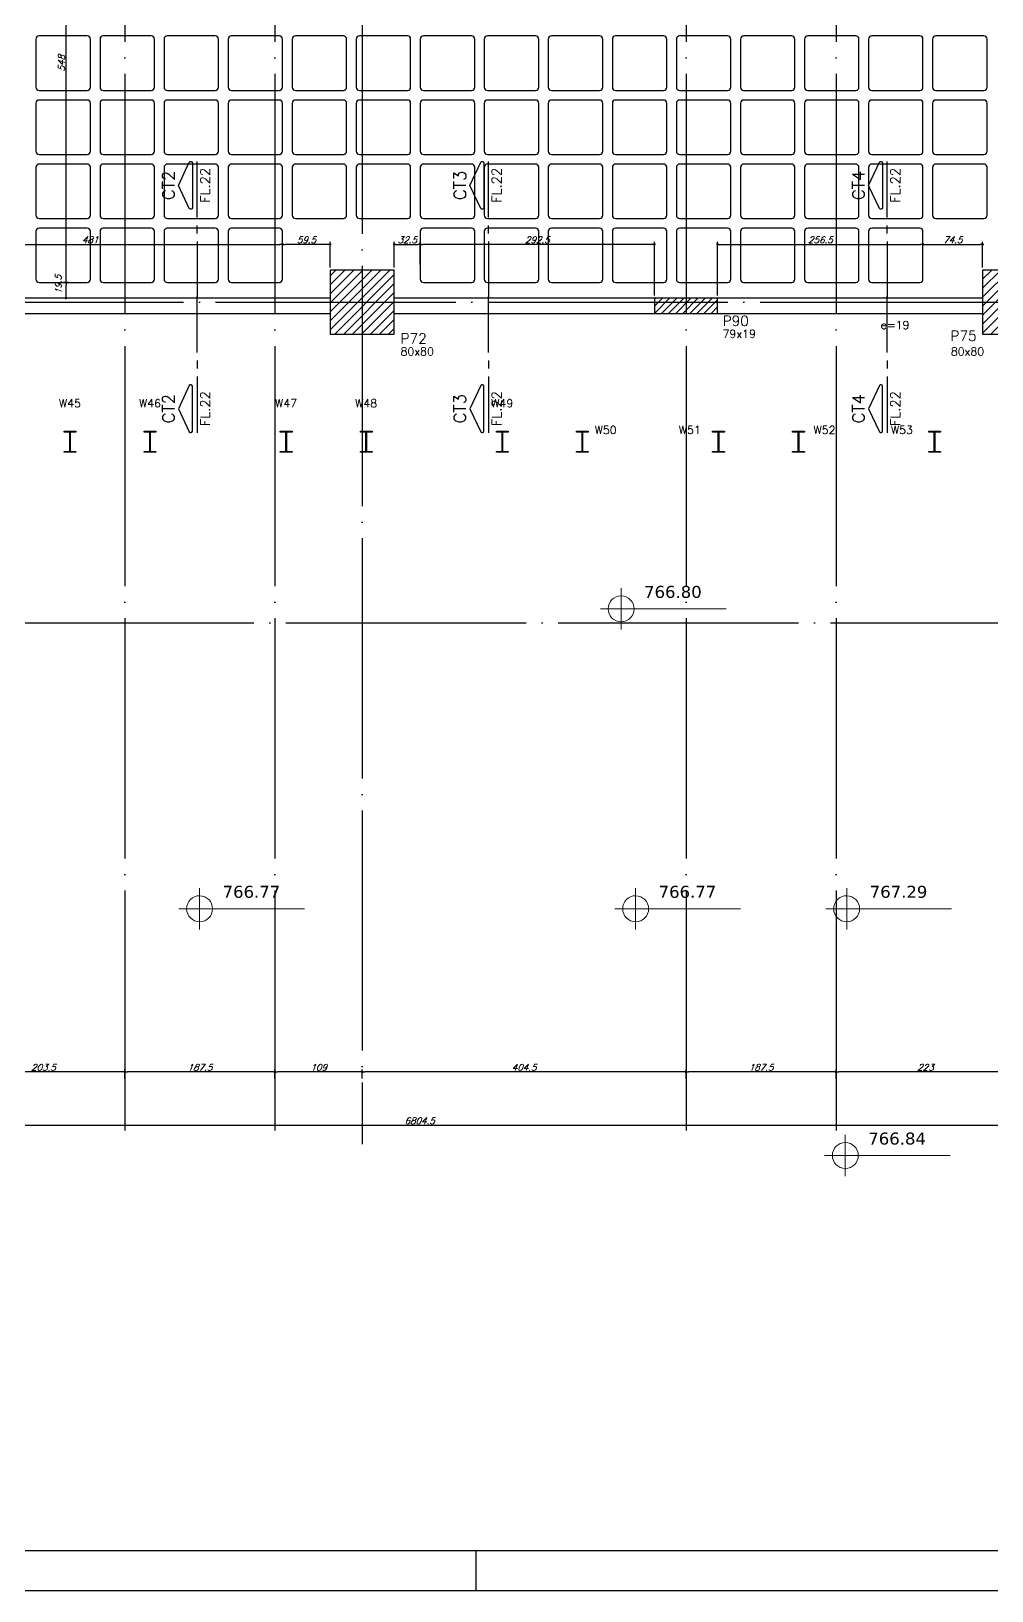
# Model space of a CAD drawing. Extents: x -4172 to 5483, y -2094 to 2406.
# Drawn here: x -623 to 577, y -2094 to -146 of the extents above; entities that cross this region are included whole.
import ezdxf
from ezdxf.enums import TextEntityAlignment as Align

# ---------------------------------------------------------------- set-up
doc = ezdxf.new("R2010")
doc.units = 0
doc.header["$LTSCALE"] = 50
doc.header["$MEASUREMENT"] = 0
doc.linetypes.add('EIXO', pattern=[6.8, 6, -0.4, 0, -0.4])
doc.layers.get('0').update_dxf_attribs({"linetype": 'CONTINUOUS'})
doc.layers.get('DEFPOINTS').update_dxf_attribs({"linetype": 'CONTINUOUS'})
for name, color, linetype in [('251', 5, 'CONTINUOUS'), ('F-CORTE-INDICAÇÃO', 4, 'CONTINUOUS'), ('F-COTAS', 106, 'CONTINUOUS'), ('F-CUBETA', 1, 'CONTINUOUS'), ('F-EIXO', 12, 'EIXO'), ('F-MARGEM', 1, 'CONTINUOUS'), ('F-PARC-DIM', 2, 'CONTINUOUS'), ('F-PERFIL - W310x52', 4, 'CONTINUOUS'), ('F-PERFIL- W250x38.5', 4, 'CONTINUOUS'), ('F-PILARES-DIM', 172, 'CONTINUOUS'), ('F-PILARES-HACH', 174, 'CONTINUOUS'), ('F-PILARES-NOME', 170, 'CONTINUOUS'), ('F-PILARES-S', 170, 'CONTINUOUS'), ('F-TEXTO', 6, 'CONTINUOUS'), ('F-VIGAS', 3, 'CONTINUOUS')]:
    doc.layers.add(name, color=color, linetype=linetype)
doc.layers.add('A-ANNO-NOTE', color=253, linetype='CONTINUOUS', lineweight=9)
doc.styles.add('CP-TEXT-INCL', font='romans.shx', dxfattribs={"oblique": 20})
doc.styles.add('MCP', font='romans.shx')
doc.styles.add('ROMANS', font='romans.shx')
doc.styles.get("Standard").update_dxf_attribs({"font": 'ROMANS.SHX'})
doc.styles.add('Verdana_3', font='verdana.ttf', dxfattribs={"height": 20})
doc.dimstyles.new('CP-COTAS-50', dxfattribs={"dimscale": 0.64, "dimtxt": 12.5, "dimasz": 5, "dimexe": 5, "dimexo": 5, "dimgap": 2.5, "dimtad": 1, "dimdec": 1, "dimdsep": 46, "dimtxsty": 'CP-TEXT-INCL', "dimblk1": 'DOT', "dimblk2": 'DOT', "dimsah": 1, "dimcen": 9, "dimclrd": 256, "dimclre": 256, "dimclrt": 256, "dimadec": 0, "dimazin": 0, "dimtfac": 1, "dimtdec": 1, "dimtmove": 2, "dimatfit": 3, "dimldrblk": 'DOT', "dimfxl": 0, "dimtolj": 1, "dimarcsym": 0})
pattern_1 = [(45, (0, 0), (-5.61266, 5.61266), [])]

# ---------------------------------------------------------------- blocks, each defined once
blk = doc.blocks.new('_VAONER063650636500869008690')
at = {"layer": '251', "color": 1}
for p, q in [((-34, 30), (-34, -30)), ((30, 34), (-30, 34)), ((34, -30), (34, 30)), ((-30, -34), (30, -34))]:
    blk.add_line(p, q, dxfattribs=at)
for centre, start, end in [((-30, 30), 90, 180), ((30, 30), 0, 90), ((-30, -30), 180, 270), ((30, -30), 270, 0)]:
    blk.add_arc(centre, 4, start, end, dxfattribs=at)
blk = doc.blocks.new('*U22')
at = {"layer": 'F-EIXO'}
blk.add_line((0, 0), (7397, 0), dxfattribs=at)
at = {"layer": 'F-TEXTO', "style": 'ROMANS'}
blk.add_attdef('EIXO', text='', height=17.5, dxfattribs=at).set_placement((-28.2072, 0), align=Align.MIDDLE_CENTER)
blk = doc.blocks.new('*U23')
at = {"layer": 'F-EIXO'}
blk.add_line((0, 0), (7484.954, 0), dxfattribs=at)
at = {"layer": 'F-TEXTO', "style": 'ROMANS'}
blk.add_attdef('EIXO', text='', height=17.5, dxfattribs=at).set_placement((-28.2072, 0), align=Align.MIDDLE_CENTER)
blk = doc.blocks.new('*U26')
at = {"layer": 'F-EIXO'}
blk.add_line((0, 0), (0, -3377.9), dxfattribs=at)
at = {"layer": 'F-TEXTO', "style": 'ROMANS'}
blk.add_attdef('EIXO', text='', height=17.5, rotation=360, dxfattribs=at).set_placement((0, 28.2), align=Align.MIDDLE_CENTER)
blk = doc.blocks.new('*U27')
at = {"layer": 'F-EIXO'}
blk.add_line((0, 0), (0, -3377.9), dxfattribs=at)
at = {"layer": 'F-TEXTO', "style": 'ROMANS'}
blk.add_attdef('EIXO', text='', height=17.5, rotation=360, dxfattribs=at).set_placement((0, 28.2), align=Align.MIDDLE_CENTER)
blk = doc.blocks.new('*U29')
at = {"layer": 'F-EIXO'}
blk.add_line((0, 0), (0, -3377.9), dxfattribs=at)
at = {"layer": 'F-TEXTO', "style": 'ROMANS'}
blk.add_attdef('EIXO', text='', height=17.5, rotation=360, dxfattribs=at).set_placement((0, 28.2), align=Align.MIDDLE_CENTER)
blk = doc.blocks.new('*U30')
at = {"layer": 'F-EIXO'}
blk.add_line((0, 0), (0, -3377.9), dxfattribs=at)
at = {"layer": 'F-TEXTO', "style": 'ROMANS'}
blk.add_attdef('EIXO', text='', height=17.5, rotation=360, dxfattribs=at).set_placement((0, 28.2), align=Align.MIDDLE_CENTER)
blk = doc.blocks.new('*U31')
at = {"layer": 'F-EIXO'}
blk.add_line((0, 0), (0, -3477.9), dxfattribs=at)
at = {"layer": 'F-TEXTO', "style": 'ROMANS'}
blk.add_attdef('EIXO', text='', height=17.5, rotation=360, dxfattribs=at).set_placement((0, 28.2), align=Align.MIDDLE_CENTER)
blk = doc.blocks.new('A0-4L_900')
at = {"layer": 'F-MARGEM', "color": 2}
blk.add_line((81.9, 1), (81.9, 0), dxfattribs=at)
blk.add_lwpolyline([(0, 0), (0, 90), (192.9, 90), (192.9, 0)], close=True, dxfattribs=at)
at = {"layer": 'F-MARGEM', "color": 7}
blk.add_lwpolyline([(2.5, 89), (191.9, 89), (191.9, 1), (2.5, 1)], close=True, dxfattribs=at)
blk = doc.blocks.new('_DOT')
at = {"color": 0, "linetype": 'ByBlock'}
blk.add_line((-0.5, 0), (-1, 0), dxfattribs=at)
at = {"color": 0, "linetype": 'ByBlock', "const_width": 0.5}
blk.add_lwpolyline([(-0.25, 0, 1), (0.25, 0, 1)], format="xyb", close=True, dxfattribs=at)
blk = doc.blocks.new('*D49')
at = {"layer": 'DEFPOINTS', "color": 0, "linetype": 'Continuous', "transparency": 16777216}
for p in [(-3540, -934.5), (3264.5, -934.5), (3264.5, -1512.9)]:
    blk.add_point(p, dxfattribs=at)
at = {"layer": 'F-COTAS', "linetype": 'Continuous', "lineweight": -2, "transparency": 16777216}
for p, q in [((-3540, -937.7), (-3540, -1516.1)), ((3264.5, -937.7), (3264.5, -1516.1)), ((-3536.8, -1512.9), (3261.3, -1512.9))]:
    blk.add_line(p, q, dxfattribs=at)
at = {"layer": 'F-COTAS', "linetype": 'Continuous', "lineweight": -2, "transparency": 16777216, "xscale": 3.2, "yscale": 3.2, "zscale": 3.2, "rotation": 180}
blk.add_blockref('_DOT', (-3540, -1512.9), dxfattribs=at)
at = {"layer": 'F-COTAS', "linetype": 'Continuous', "lineweight": -2, "transparency": 16777216, "xscale": 3.2, "yscale": 3.2, "zscale": 3.2}
blk.add_blockref('_DOT', (3264.5, -1512.9), dxfattribs=at)
at = {"layer": 'F-COTAS', "linetype": 'Continuous', "transparency": 16777216, "insert": (-137.8, -1507.3), "char_height": 8, "attachment_point": 5, "style": 'CP-TEXT-INCL'}
blk.add_mtext('\\A1;6804.5', dxfattribs=at)
blk = doc.blocks.new('*D60')
at = {"layer": 'DEFPOINTS', "color": 0, "linetype": 'Continuous', "transparency": 16777216}
for p in [(382.5, -1446.2), (382.5, -1457.8), (605.5, -1457.8)]:
    blk.add_point(p, dxfattribs=at)
at = {"layer": 'F-COTAS', "linetype": 'Continuous', "lineweight": -2, "transparency": 16777216}
for p, q in [((382.5, -1454.6), (382.5, -1443)), ((602.3, -1446.2), (385.7, -1446.2)), ((605.5, -1454.6), (605.5, -1443))]:
    blk.add_line(p, q, dxfattribs=at)
at = {"layer": 'F-COTAS', "linetype": 'Continuous', "lineweight": -2, "transparency": 16777216, "xscale": 3.2, "yscale": 3.2, "zscale": 3.2, "rotation": 180}
blk.add_blockref('_DOT', (382.5, -1446.2), dxfattribs=at)
at = {"layer": 'F-COTAS', "linetype": 'Continuous', "lineweight": -2, "transparency": 16777216, "xscale": 3.2, "yscale": 3.2, "zscale": 3.2}
blk.add_blockref('_DOT', (605.5, -1446.2), dxfattribs=at)
at = {"layer": 'F-COTAS', "linetype": 'Continuous', "transparency": 16777216, "insert": (494, -1440.6), "char_height": 8, "attachment_point": 5, "style": 'CP-TEXT-INCL'}
blk.add_mtext('\\A1;223', dxfattribs=at)
blk = doc.blocks.new('*D61')
at = {"layer": 'DEFPOINTS', "color": 0, "linetype": 'Continuous', "transparency": 16777216}
for p in [(195, -1446.2), (195, -1457.8), (382.5, -1457.8)]:
    blk.add_point(p, dxfattribs=at)
at = {"layer": 'F-COTAS', "linetype": 'Continuous', "lineweight": -2, "transparency": 16777216}
for p, q in [((195, -1454.6), (195, -1443)), ((379.3, -1446.2), (198.2, -1446.2)), ((382.5, -1454.6), (382.5, -1443))]:
    blk.add_line(p, q, dxfattribs=at)
at = {"layer": 'F-COTAS', "linetype": 'Continuous', "lineweight": -2, "transparency": 16777216, "xscale": 3.2, "yscale": 3.2, "zscale": 3.2, "rotation": 180}
blk.add_blockref('_DOT', (195, -1446.2), dxfattribs=at)
at = {"layer": 'F-COTAS', "linetype": 'Continuous', "lineweight": -2, "transparency": 16777216, "xscale": 3.2, "yscale": 3.2, "zscale": 3.2}
blk.add_blockref('_DOT', (382.5, -1446.2), dxfattribs=at)
at = {"layer": 'F-COTAS', "linetype": 'Continuous', "transparency": 16777216, "insert": (288.7, -1440.6), "char_height": 8, "attachment_point": 5, "style": 'CP-TEXT-INCL'}
blk.add_mtext('\\A1;187.5', dxfattribs=at)
blk = doc.blocks.new('*D62')
at = {"layer": 'DEFPOINTS', "color": 0, "linetype": 'Continuous', "transparency": 16777216}
for p in [(-209.5, -1446.2), (-209.5, -1457.8), (195, -1457.8)]:
    blk.add_point(p, dxfattribs=at)
at = {"layer": 'F-COTAS', "linetype": 'Continuous', "lineweight": -2, "transparency": 16777216}
for p, q in [((-209.5, -1454.6), (-209.5, -1443)), ((191.8, -1446.2), (-206.3, -1446.2)), ((195, -1454.6), (195, -1443))]:
    blk.add_line(p, q, dxfattribs=at)
at = {"layer": 'F-COTAS', "linetype": 'Continuous', "lineweight": -2, "transparency": 16777216, "xscale": 3.2, "yscale": 3.2, "zscale": 3.2, "rotation": 180}
blk.add_blockref('_DOT', (-209.5, -1446.2), dxfattribs=at)
at = {"layer": 'F-COTAS', "linetype": 'Continuous', "lineweight": -2, "transparency": 16777216, "xscale": 3.2, "yscale": 3.2, "zscale": 3.2}
blk.add_blockref('_DOT', (195, -1446.2), dxfattribs=at)
at = {"layer": 'F-COTAS', "linetype": 'Continuous', "transparency": 16777216, "insert": (-7.3, -1440.6), "char_height": 8, "attachment_point": 5, "style": 'CP-TEXT-INCL'}
blk.add_mtext('\\A1;404.5', dxfattribs=at)
blk = doc.blocks.new('*D63')
at = {"layer": 'DEFPOINTS', "color": 0, "linetype": 'Continuous', "transparency": 16777216}
for p in [(-318.5, -1446.2), (-318.5, -1457.8), (-209.5, -1457.8)]:
    blk.add_point(p, dxfattribs=at)
at = {"layer": 'F-COTAS', "linetype": 'Continuous', "lineweight": -2, "transparency": 16777216}
for p, q in [((-318.5, -1454.6), (-318.5, -1443)), ((-212.7, -1446.2), (-315.3, -1446.2)), ((-209.5, -1454.6), (-209.5, -1443))]:
    blk.add_line(p, q, dxfattribs=at)
at = {"layer": 'F-COTAS', "linetype": 'Continuous', "lineweight": -2, "transparency": 16777216, "xscale": 3.2, "yscale": 3.2, "zscale": 3.2, "rotation": 180}
blk.add_blockref('_DOT', (-318.5, -1446.2), dxfattribs=at)
at = {"layer": 'F-COTAS', "linetype": 'Continuous', "lineweight": -2, "transparency": 16777216, "xscale": 3.2, "yscale": 3.2, "zscale": 3.2}
blk.add_blockref('_DOT', (-209.5, -1446.2), dxfattribs=at)
at = {"layer": 'F-COTAS', "linetype": 'Continuous', "transparency": 16777216, "insert": (-264, -1440.6), "char_height": 8, "attachment_point": 5, "style": 'CP-TEXT-INCL'}
blk.add_mtext('\\A1;109', dxfattribs=at)
blk = doc.blocks.new('*D64')
at = {"layer": 'DEFPOINTS', "color": 0, "linetype": 'Continuous', "transparency": 16777216}
for p in [(-506, -1446.2), (-506, -1457.8), (-318.5, -1457.8)]:
    blk.add_point(p, dxfattribs=at)
at = {"layer": 'F-COTAS', "linetype": 'Continuous', "lineweight": -2, "transparency": 16777216}
for p, q in [((-506, -1454.6), (-506, -1443)), ((-321.7, -1446.2), (-502.8, -1446.2)), ((-318.5, -1454.6), (-318.5, -1443))]:
    blk.add_line(p, q, dxfattribs=at)
at = {"layer": 'F-COTAS', "linetype": 'Continuous', "lineweight": -2, "transparency": 16777216, "xscale": 3.2, "yscale": 3.2, "zscale": 3.2, "rotation": 180}
blk.add_blockref('_DOT', (-506, -1446.2), dxfattribs=at)
at = {"layer": 'F-COTAS', "linetype": 'Continuous', "lineweight": -2, "transparency": 16777216, "xscale": 3.2, "yscale": 3.2, "zscale": 3.2}
blk.add_blockref('_DOT', (-318.5, -1446.2), dxfattribs=at)
at = {"layer": 'F-COTAS', "linetype": 'Continuous', "transparency": 16777216, "insert": (-412.3, -1440.6), "char_height": 8, "attachment_point": 5, "style": 'CP-TEXT-INCL'}
blk.add_mtext('\\A1;187.5', dxfattribs=at)
blk = doc.blocks.new('*D65')
at = {"layer": 'DEFPOINTS', "color": 0, "linetype": 'Continuous', "transparency": 16777216}
for p in [(-709.5, -1446.2), (-709.5, -1457.8), (-506, -1457.8)]:
    blk.add_point(p, dxfattribs=at)
at = {"layer": 'F-COTAS', "linetype": 'Continuous', "lineweight": -2, "transparency": 16777216}
for p, q in [((-709.5, -1454.6), (-709.5, -1443)), ((-509.2, -1446.2), (-706.3, -1446.2)), ((-506, -1454.6), (-506, -1443))]:
    blk.add_line(p, q, dxfattribs=at)
at = {"layer": 'F-COTAS', "linetype": 'Continuous', "lineweight": -2, "transparency": 16777216, "xscale": 3.2, "yscale": 3.2, "zscale": 3.2, "rotation": 180}
blk.add_blockref('_DOT', (-709.5, -1446.2), dxfattribs=at)
at = {"layer": 'F-COTAS', "linetype": 'Continuous', "lineweight": -2, "transparency": 16777216, "xscale": 3.2, "yscale": 3.2, "zscale": 3.2}
blk.add_blockref('_DOT', (-506, -1446.2), dxfattribs=at)
at = {"layer": 'F-COTAS', "linetype": 'Continuous', "transparency": 16777216, "insert": (-607.8, -1440.6), "char_height": 8, "attachment_point": 5, "style": 'CP-TEXT-INCL'}
blk.add_mtext('\\A1;203.5', dxfattribs=at)
blk = doc.blocks.new('*D235')
at = {"layer": 'DEFPOINTS', "color": 0, "linetype": 'Continuous', "transparency": 16777216}
for p in [(565.5, -412.3), (491, -433.4), (565.5, -444.5)]:
    blk.add_point(p, dxfattribs=at)
at = {"layer": 'F-COTAS', "linetype": 'Continuous', "lineweight": -2, "transparency": 16777216}
for p, q in [((491, -430.2), (491, -409.1)), ((565.5, -441.3), (565.5, -409.1)), ((494.2, -412.3), (562.3, -412.3))]:
    blk.add_line(p, q, dxfattribs=at)
at = {"layer": 'F-COTAS', "linetype": 'Continuous', "lineweight": -2, "transparency": 16777216, "xscale": 3.2, "yscale": 3.2, "zscale": 3.2, "rotation": 180}
blk.add_blockref('_DOT', (491, -412.3), dxfattribs=at)
at = {"layer": 'F-COTAS', "linetype": 'Continuous', "lineweight": -2, "transparency": 16777216, "xscale": 3.2, "yscale": 3.2, "zscale": 3.2}
blk.add_blockref('_DOT', (565.5, -412.3), dxfattribs=at)
at = {"layer": 'F-COTAS', "linetype": 'Continuous', "transparency": 16777216, "insert": (528.2, -406.7), "char_height": 8, "attachment_point": 5, "style": 'CP-TEXT-INCL'}
blk.add_mtext('\\A1;74.5', dxfattribs=at)
blk = doc.blocks.new('*D240')
at = {"layer": 'DEFPOINTS', "color": 0, "linetype": 'Continuous', "transparency": 16777216}
for p in [(491, -412.3), (491, -442.3), (234.5, -479.5)]:
    blk.add_point(p, dxfattribs=at)
at = {"layer": 'F-COTAS', "linetype": 'Continuous', "lineweight": -2, "transparency": 16777216}
for p, q in [((234.5, -476.3), (234.5, -409.1)), ((491, -439.1), (491, -409.1)), ((237.7, -412.3), (487.8, -412.3))]:
    blk.add_line(p, q, dxfattribs=at)
at = {"layer": 'F-COTAS', "linetype": 'Continuous', "lineweight": -2, "transparency": 16777216, "xscale": 3.2, "yscale": 3.2, "zscale": 3.2, "rotation": 180}
blk.add_blockref('_DOT', (234.5, -412.3), dxfattribs=at)
at = {"layer": 'F-COTAS', "linetype": 'Continuous', "lineweight": -2, "transparency": 16777216, "xscale": 3.2, "yscale": 3.2, "zscale": 3.2}
blk.add_blockref('_DOT', (491, -412.3), dxfattribs=at)
at = {"layer": 'F-COTAS', "linetype": 'Continuous', "transparency": 16777216, "insert": (362.8, -406.7), "char_height": 8, "attachment_point": 5, "style": 'CP-TEXT-INCL'}
blk.add_mtext('\\A1;256.5', dxfattribs=at)
blk = doc.blocks.new('*D241')
at = {"layer": 'DEFPOINTS', "color": 0, "linetype": 'Continuous', "transparency": 16777216}
for p in [(-137, -412.3), (-137, -441.2), (155.5, -479.5)]:
    blk.add_point(p, dxfattribs=at)
at = {"layer": 'F-COTAS', "linetype": 'Continuous', "lineweight": -2, "transparency": 16777216}
for p, q in [((-137, -438), (-137, -409.1)), ((155.5, -476.3), (155.5, -409.1)), ((152.3, -412.3), (-133.8, -412.3))]:
    blk.add_line(p, q, dxfattribs=at)
at = {"layer": 'F-COTAS', "linetype": 'Continuous', "lineweight": -2, "transparency": 16777216, "xscale": 3.2, "yscale": 3.2, "zscale": 3.2, "rotation": 180}
blk.add_blockref('_DOT', (-137, -412.3), dxfattribs=at)
at = {"layer": 'F-COTAS', "linetype": 'Continuous', "lineweight": -2, "transparency": 16777216, "xscale": 3.2, "yscale": 3.2, "zscale": 3.2}
blk.add_blockref('_DOT', (155.5, -412.3), dxfattribs=at)
at = {"layer": 'F-COTAS', "linetype": 'Continuous', "transparency": 16777216, "insert": (9.2, -406.7), "char_height": 8, "attachment_point": 5, "style": 'CP-TEXT-INCL'}
blk.add_mtext('\\A1;292.5', dxfattribs=at)
blk = doc.blocks.new('*D242')
at = {"layer": 'DEFPOINTS', "color": 0, "linetype": 'Continuous', "transparency": 16777216}
for p in [(-137, -412.3), (-169.5, -444.5), (-137, -433.2)]:
    blk.add_point(p, dxfattribs=at)
at = {"layer": 'F-COTAS', "linetype": 'Continuous', "lineweight": -2, "transparency": 16777216}
for p, q in [((-169.5, -441.3), (-169.5, -409.1)), ((-137, -430), (-137, -409.1)), ((-166.3, -412.3), (-140.2, -412.3))]:
    blk.add_line(p, q, dxfattribs=at)
at = {"layer": 'F-COTAS', "linetype": 'Continuous', "lineweight": -2, "transparency": 16777216, "xscale": 3.2, "yscale": 3.2, "zscale": 3.2, "rotation": 180}
blk.add_blockref('_DOT', (-169.5, -412.3), dxfattribs=at)
at = {"layer": 'F-COTAS', "linetype": 'Continuous', "lineweight": -2, "transparency": 16777216, "xscale": 3.2, "yscale": 3.2, "zscale": 3.2}
blk.add_blockref('_DOT', (-137, -412.3), dxfattribs=at)
at = {"layer": 'F-COTAS', "linetype": 'Continuous', "transparency": 16777216, "insert": (-153.2, -406.7), "char_height": 8, "attachment_point": 5, "style": 'CP-TEXT-INCL'}
blk.add_mtext('\\A1;32.5', dxfattribs=at)
blk = doc.blocks.new('*D243')
at = {"layer": 'DEFPOINTS', "color": 0, "linetype": 'Continuous', "transparency": 16777216}
for p in [(-309, -412.3), (-309, -440.4), (-249.5, -444.5)]:
    blk.add_point(p, dxfattribs=at)
at = {"layer": 'F-COTAS', "linetype": 'Continuous', "lineweight": -2, "transparency": 16777216}
for p, q in [((-309, -437.2), (-309, -409.1)), ((-249.5, -441.3), (-249.5, -409.1)), ((-252.7, -412.3), (-305.8, -412.3))]:
    blk.add_line(p, q, dxfattribs=at)
at = {"layer": 'F-COTAS', "linetype": 'Continuous', "lineweight": -2, "transparency": 16777216, "xscale": 3.2, "yscale": 3.2, "zscale": 3.2, "rotation": 180}
blk.add_blockref('_DOT', (-309, -412.3), dxfattribs=at)
at = {"layer": 'F-COTAS', "linetype": 'Continuous', "lineweight": -2, "transparency": 16777216, "xscale": 3.2, "yscale": 3.2, "zscale": 3.2}
blk.add_blockref('_DOT', (-249.5, -412.3), dxfattribs=at)
at = {"layer": 'F-COTAS', "linetype": 'Continuous', "transparency": 16777216, "insert": (-279.2, -406.7), "char_height": 8, "attachment_point": 5, "style": 'CP-TEXT-INCL'}
blk.add_mtext('\\A1;59.5', dxfattribs=at)
blk = doc.blocks.new('*D244')
at = {"layer": 'DEFPOINTS', "color": 0, "linetype": 'Continuous', "transparency": 16777216}
for p in [(-309, -412.3), (-309, -432.1), (-790, -479.5)]:
    blk.add_point(p, dxfattribs=at)
at = {"layer": 'F-COTAS', "linetype": 'Continuous', "lineweight": -2, "transparency": 16777216}
for p, q in [((-790, -476.3), (-790, -409.1)), ((-309, -428.9), (-309, -409.1)), ((-786.8, -412.3), (-312.2, -412.3))]:
    blk.add_line(p, q, dxfattribs=at)
at = {"layer": 'F-COTAS', "linetype": 'Continuous', "lineweight": -2, "transparency": 16777216, "xscale": 3.2, "yscale": 3.2, "zscale": 3.2, "rotation": 180}
blk.add_blockref('_DOT', (-790, -412.3), dxfattribs=at)
at = {"layer": 'F-COTAS', "linetype": 'Continuous', "lineweight": -2, "transparency": 16777216, "xscale": 3.2, "yscale": 3.2, "zscale": 3.2}
blk.add_blockref('_DOT', (-309, -412.3), dxfattribs=at)
at = {"layer": 'F-COTAS', "linetype": 'Continuous', "transparency": 16777216, "insert": (-549.5, -406.7), "char_height": 8, "attachment_point": 5, "style": 'CP-TEXT-INCL'}
blk.add_mtext('\\A1;481', dxfattribs=at)
blk = doc.blocks.new('*D372')
at = {"layer": 'DEFPOINTS', "color": 0, "linetype": 'Continuous', "transparency": 16777216}
for p in [(-579.5, -460), (-573, -460), (-573, -479.5)]:
    blk.add_point(p, dxfattribs=at)
at = {"layer": 'F-COTAS', "linetype": 'Continuous', "lineweight": -2, "transparency": 16777216}
for p, q in [((-576.2, -460), (-582.7, -460)), ((-579.5, -476.3), (-579.5, -463.2)), ((-576.2, -479.5), (-582.7, -479.5))]:
    blk.add_line(p, q, dxfattribs=at)
at = {"layer": 'F-COTAS', "linetype": 'Continuous', "lineweight": -2, "transparency": 16777216, "xscale": 3.2, "yscale": 3.2, "zscale": 3.2}
for p, rotation in [((-579.5, -460), 90), ((-579.5, -479.5), 270)]:
    blk.add_blockref('_DOT', p, dxfattribs=dict(at, rotation=rotation))
at = {"layer": 'F-COTAS', "linetype": 'Continuous', "transparency": 16777216, "insert": (-589.1, -462.5), "char_height": 8, "attachment_point": 5, "rotation": 90, "style": 'CP-TEXT-INCL'}
blk.add_mtext('\\A1;19.5', dxfattribs=at)
blk = doc.blocks.new('*D373')
at = {"layer": 'DEFPOINTS', "color": 0, "linetype": 'Continuous', "transparency": 16777216}
for p in [(-579.5, 88), (-575.8, 88), (-575.8, -460)]:
    blk.add_point(p, dxfattribs=at)
at = {"layer": 'F-COTAS', "linetype": 'Continuous', "lineweight": -2, "transparency": 16777216}
for p, q in [((-579, 88), (-582.7, 88)), ((-579.5, -456.8), (-579.5, 84.8)), ((-579, -460), (-582.7, -460))]:
    blk.add_line(p, q, dxfattribs=at)
at = {"layer": 'F-COTAS', "linetype": 'Continuous', "lineweight": -2, "transparency": 16777216, "xscale": 3.2, "yscale": 3.2, "zscale": 3.2}
for p, rotation in [((-579.5, 88), 90), ((-579.5, -460), 270)]:
    blk.add_blockref('_DOT', p, dxfattribs=dict(at, rotation=rotation))
at = {"layer": 'F-COTAS', "linetype": 'Continuous', "transparency": 16777216, "insert": (-585.1, -186), "char_height": 8, "attachment_point": 5, "rotation": 90, "style": 'CP-TEXT-INCL'}
blk.add_mtext('\\A1;548', dxfattribs=at)
blk = doc.blocks.new('*U127')
at = {"layer": 'F-CORTE-INDICAÇÃO'}
for p, q in [((-100, 0), (-170, 0)), ((-80, 0), (-90, 0)), ((-70, 0), (0, 0))]:
    blk.add_line(p, q, dxfattribs=at)
blk.add_lwpolyline([(-112, 6, 0.802585), (-111.2, 9.8), (-140, 23.3), (-168.8, 9.8, 0.802585), (-168, 6)], format="xyb", close=True, dxfattribs=at)
at = {"layer": 'F-CORTE-INDICAÇÃO', "style": 'ROMANS'}
blk.add_attdef('CORTE', text='', height=15, dxfattribs=at).set_placement((-140, 35.8), align=Align.MIDDLE_CENTER)
at = {"layer": 'F-CORTE-INDICAÇÃO', "color": 2, "style": 'ROMANS'}
blk.add_attdef('FOLHA', text='', height=12, dxfattribs=at).set_placement((-140, -10), align=Align.MIDDLE_CENTER)
blk = doc.blocks.new('LGN-COTA - LGN-COTA-475391-Térreo')
at = {"layer": 'A-ANNO-NOTE'}
for p, q in [((-0.009, -0.238), (-0.009, 0.28)), ((-0.268, 0.021), (1.302, 0.021))]:
    blk.add_line(p, q, dxfattribs=at)
for centre, start, end in [((-0.009, 0.022), 90, 180), ((-0.009, 0.021), 180, 270), ((-0.009, 0.021), 360, 90), ((-0.009, 0.021), 270, 0)]:
    blk.add_arc(centre, 0.162, start, end, dxfattribs=at)
blk = doc.blocks.new('zw$7512')
at = {"layer": 'A-ANNO-NOTE', "xscale": 100, "yscale": 100, "zscale": 100}
for p in [(314.3, -1083.8), (-212.2, -1458.5), (332.5, -1458.5), (596.1, -1458.5), (594.4, -1766.8)]:
    blk.add_blockref('LGN-COTA - LGN-COTA-475391-Térreo', p, dxfattribs=at)
at = {"layer": 'A-ANNO-NOTE', "style": 'Verdana_3'}
for s, p in [('766.80', (342.1, -1068)), ('766.77', (-184.4, -1442.7)), ('766.77', (360.3, -1442.7)), ('767.29', (624, -1442.7)), ('766.84', (622.2, -1751))]:
    blk.add_text(s, height=15, dxfattribs=at).set_placement(p)
blk = doc.blocks.new('A$C44D756D9')
at = {"layer": 'F-PERFIL- W250x38.5', "linetype": 'Continuous'}
for p, q in [((2743.2, -2136.5), (2743.2, -2135.4)), ((2743.2, -2135.4), (2757.9, -2135.4)), ((2750.2, -2136.5), (2743.2, -2136.5)), ((2750.2, -2160.4), (2750.2, -2136.5)), ((2757.9, -2136.5), (2750.8, -2136.5)), ((2750.8, -2136.5), (2750.8, -2160.4)), ((2757.9, -2135.4), (2757.9, -2136.5)), ((2843.2, -2136.5), (2843.2, -2135.4)), ((2843.2, -2135.4), (2857.9, -2135.4)), ((2850.2, -2136.5), (2843.2, -2136.5)), ((2850.2, -2160.4), (2850.2, -2136.5)), ((2857.9, -2136.5), (2850.8, -2136.5)), ((2850.8, -2136.5), (2850.8, -2160.4)), ((2857.9, -2135.4), (2857.9, -2136.5)), ((3013.2, -2136.5), (3013.2, -2135.4)), ((3013.2, -2135.4), (3027.9, -2135.4)), ((3020.2, -2136.5), (3013.2, -2136.5)), ((3020.2, -2160.4), (3020.2, -2136.5)), ((3027.9, -2136.5), (3020.8, -2136.5)), ((3020.8, -2136.5), (3020.8, -2160.4)), ((3027.9, -2135.4), (3027.9, -2136.5)), ((3113.2, -2136.5), (3113.2, -2135.4)), ((3113.2, -2135.4), (3127.9, -2135.4)), ((3120.2, -2136.5), (3113.2, -2136.5)), ((3120.2, -2160.4), (3120.2, -2136.5)), ((3127.9, -2136.5), (3120.8, -2136.5)), ((3120.8, -2136.5), (3120.8, -2160.4)), ((3127.9, -2135.4), (3127.9, -2136.5)), ((3283.2, -2136.5), (3283.2, -2135.4)), ((3283.2, -2135.4), (3297.9, -2135.4)), ((3290.2, -2136.5), (3283.2, -2136.5)), ((3290.2, -2160.4), (3290.2, -2136.5)), ((3297.9, -2136.5), (3290.8, -2136.5)), ((3290.8, -2136.5), (3290.8, -2160.4)), ((3297.9, -2135.4), (3297.9, -2136.5)), ((3383.2, -2136.5), (3383.2, -2135.4)), ((3383.2, -2135.4), (3397.9, -2135.4)), ((3390.2, -2136.5), (3383.2, -2136.5)), ((3390.2, -2160.4), (3390.2, -2136.5)), ((3397.9, -2136.5), (3390.8, -2136.5)), ((3390.8, -2136.5), (3390.8, -2160.4)), ((3397.9, -2135.4), (3397.9, -2136.5)), ((3553.2, -2136.5), (3553.2, -2135.4)), ((3553.2, -2135.4), (3567.9, -2135.4)), ((3560.2, -2136.5), (3553.2, -2136.5)), ((3560.2, -2160.4), (3560.2, -2136.5)), ((3567.9, -2136.5), (3560.8, -2136.5)), ((3560.8, -2136.5), (3560.8, -2160.4)), ((3567.9, -2135.4), (3567.9, -2136.5)), ((3653.2, -2136.5), (3653.2, -2135.4)), ((3653.2, -2135.4), (3667.9, -2135.4)), ((3660.2, -2136.5), (3653.2, -2136.5)), ((3660.2, -2160.4), (3660.2, -2136.5)), ((3667.9, -2136.5), (3660.8, -2136.5)), ((3660.8, -2136.5), (3660.8, -2160.4)), ((3667.9, -2135.4), (3667.9, -2136.5)), ((3823.2, -2136.5), (3823.2, -2135.4)), ((3823.2, -2135.4), (3837.9, -2135.4)), ((3830.2, -2136.5), (3823.2, -2136.5)), ((3830.2, -2160.4), (3830.2, -2136.5)), ((3837.9, -2136.5), (3830.8, -2136.5)), ((3830.8, -2136.5), (3830.8, -2160.4)), ((3837.9, -2135.4), (3837.9, -2136.5)), ((2743.2, -2161.6), (2743.2, -2160.4)), ((2743.2, -2160.4), (2750.2, -2160.4)), ((2757.9, -2161.6), (2743.2, -2161.6)), ((2750.8, -2160.4), (2757.9, -2160.4)), ((2757.9, -2160.4), (2757.9, -2161.6)), ((2843.2, -2161.6), (2843.2, -2160.4)), ((2843.2, -2160.4), (2850.2, -2160.4)), ((2857.9, -2161.6), (2843.2, -2161.6)), ((2850.8, -2160.4), (2857.9, -2160.4)), ((2857.9, -2160.4), (2857.9, -2161.6)), ((3013.2, -2161.6), (3013.2, -2160.4)), ((3013.2, -2160.4), (3020.2, -2160.4)), ((3027.9, -2161.6), (3013.2, -2161.6)), ((3020.8, -2160.4), (3027.9, -2160.4)), ((3027.9, -2160.4), (3027.9, -2161.6)), ((3113.2, -2161.6), (3113.2, -2160.4)), ((3113.2, -2160.4), (3120.2, -2160.4)), ((3127.9, -2161.6), (3113.2, -2161.6)), ((3120.8, -2160.4), (3127.9, -2160.4)), ((3127.9, -2160.4), (3127.9, -2161.6)), ((3283.2, -2161.6), (3283.2, -2160.4)), ((3283.2, -2160.4), (3290.2, -2160.4)), ((3297.9, -2161.6), (3283.2, -2161.6)), ((3290.8, -2160.4), (3297.9, -2160.4)), ((3297.9, -2160.4), (3297.9, -2161.6)), ((3383.2, -2161.6), (3383.2, -2160.4)), ((3383.2, -2160.4), (3390.2, -2160.4)), ((3397.9, -2161.6), (3383.2, -2161.6)), ((3390.8, -2160.4), (3397.9, -2160.4)), ((3397.9, -2160.4), (3397.9, -2161.6)), ((3553.2, -2161.6), (3553.2, -2160.4)), ((3553.2, -2160.4), (3560.2, -2160.4)), ((3567.9, -2161.6), (3553.2, -2161.6)), ((3560.8, -2160.4), (3567.9, -2160.4)), ((3567.9, -2160.4), (3567.9, -2161.6)), ((3653.2, -2161.6), (3653.2, -2160.4)), ((3653.2, -2160.4), (3660.2, -2160.4)), ((3667.9, -2161.6), (3653.2, -2161.6)), ((3660.8, -2160.4), (3667.9, -2160.4)), ((3667.9, -2160.4), (3667.9, -2161.6)), ((3823.2, -2161.6), (3823.2, -2160.4)), ((3823.2, -2160.4), (3830.2, -2160.4)), ((3837.9, -2161.6), (3823.2, -2161.6)), ((3830.8, -2160.4), (3837.9, -2160.4)), ((3837.9, -2160.4), (3837.9, -2161.6))]:
    blk.add_line(p, q, dxfattribs=at)
for points in [[(2757.9, -2161.6), (2743.2, -2161.6), (2743.2, -2160.4), (2750.2, -2160.4), (2750.2, -2136.5), (2743.2, -2136.5), (2743.2, -2135.4), (2757.9, -2135.4), (2757.9, -2136.5), (2750.8, -2136.5), (2750.8, -2160.4), (2757.9, -2160.4)], [(2857.9, -2161.6), (2843.2, -2161.6), (2843.2, -2160.4), (2850.2, -2160.4), (2850.2, -2136.5), (2843.2, -2136.5), (2843.2, -2135.4), (2857.9, -2135.4), (2857.9, -2136.5), (2850.8, -2136.5), (2850.8, -2160.4), (2857.9, -2160.4)], [(3027.9, -2161.6), (3013.2, -2161.6), (3013.2, -2160.4), (3020.2, -2160.4), (3020.2, -2136.5), (3013.2, -2136.5), (3013.2, -2135.4), (3027.9, -2135.4), (3027.9, -2136.5), (3020.8, -2136.5), (3020.8, -2160.4), (3027.9, -2160.4)], [(3127.9, -2161.6), (3113.2, -2161.6), (3113.2, -2160.4), (3120.2, -2160.4), (3120.2, -2136.5), (3113.2, -2136.5), (3113.2, -2135.4), (3127.9, -2135.4), (3127.9, -2136.5), (3120.8, -2136.5), (3120.8, -2160.4), (3127.9, -2160.4)], [(3297.9, -2161.6), (3283.2, -2161.6), (3283.2, -2160.4), (3290.2, -2160.4), (3290.2, -2136.5), (3283.2, -2136.5), (3283.2, -2135.4), (3297.9, -2135.4), (3297.9, -2136.5), (3290.8, -2136.5), (3290.8, -2160.4), (3297.9, -2160.4)], [(3397.9, -2161.6), (3383.2, -2161.6), (3383.2, -2160.4), (3390.2, -2160.4), (3390.2, -2136.5), (3383.2, -2136.5), (3383.2, -2135.4), (3397.9, -2135.4), (3397.9, -2136.5), (3390.8, -2136.5), (3390.8, -2160.4), (3397.9, -2160.4)], [(3567.9, -2161.6), (3553.2, -2161.6), (3553.2, -2160.4), (3560.2, -2160.4), (3560.2, -2136.5), (3553.2, -2136.5), (3553.2, -2135.4), (3567.9, -2135.4), (3567.9, -2136.5), (3560.8, -2136.5), (3560.8, -2160.4), (3567.9, -2160.4)], [(3667.9, -2161.6), (3653.2, -2161.6), (3653.2, -2160.4), (3660.2, -2160.4), (3660.2, -2136.5), (3653.2, -2136.5), (3653.2, -2135.4), (3667.9, -2135.4), (3667.9, -2136.5), (3660.8, -2136.5), (3660.8, -2160.4), (3667.9, -2160.4)], [(3837.9, -2161.6), (3823.2, -2161.6), (3823.2, -2160.4), (3830.2, -2160.4), (3830.2, -2136.5), (3823.2, -2136.5), (3823.2, -2135.4), (3837.9, -2135.4), (3837.9, -2136.5), (3830.8, -2136.5), (3830.8, -2160.4), (3837.9, -2160.4)]]:
    blk.add_lwpolyline(points, close=True, dxfattribs=at)
at = {"layer": 'F-PILARES-NOME'}
for s, p in [('W45', (2736.7, -2105.4)), ('W46', (2836.7, -2105.4)), ('W47', (3006.7, -2105.4)), ('W48', (3106.7, -2105.4)), ('W49', (3276.7, -2105.4)), ('W50', (3405.9, -2138.7)), ('W51', (3511, -2138.7)), ('W52', (3679.3, -2138.7)), ('W53', (3776, -2138.7))]:
    blk.add_text(s, height=10, dxfattribs=at).set_placement(p)

msp = doc.modelspace()

# ---------------------------------------------------------------- hatches: boundary and pattern name
at = {"layer": 'F-PILARES-HACH', "linetype": 'Continuous'}
h = msp.add_hatch(dxfattribs=at)
h.set_pattern_fill('ANSI31', color=256, scale=2.5)
h.set_pattern_definition(pattern_1)
h.paths.add_polyline_path([(-249.5, -444.5), (-249.5, -524.5), (-169.5, -524.5), (-169.5, -444.5)])
h = msp.add_hatch(dxfattribs=at)
h.set_pattern_fill('ANSI31', color=256, scale=2.5)
h.set_pattern_definition(pattern_1)
h.paths.add_polyline_path([(565.5, -444.5), (565.5, -524.5), (645.5, -524.5), (645.5, -444.5)])
h = msp.add_hatch(dxfattribs=at)
h.set_pattern_fill('ANSI31', color=256, scale=50, style=0)
h.paths.add_polyline_path([(155.5, -498.5), (234.5, -498.5), (234.5, -479.5), (155.5, -479.5)], flags=16)

# ---------------------------------------------------------------- linework, layer by layer
at = {"layer": 'F-PILARES-S', "linetype": 'Continuous'}
for points in [[(-249.5, -444.5), (-249.5, -524.5), (-169.5, -524.5), (-169.5, -444.5), (-249.5, -444.5)], [(565.5, -444.5), (565.5, -524.5), (645.5, -524.5), (645.5, -444.5), (565.5, -444.5)], [(155.5, -498.5), (234.5, -498.5), (234.5, -479.5), (155.5, -479.5), (155.5, -498.5)]]:
    msp.add_lwpolyline(points, dxfattribs=at)
at = {"layer": 'F-VIGAS'}
for points in [[(-249.5, -479.5), (-790, -479.5)], [(155.5, -479.5), (-169.5, -479.5)], [(565.5, -479.5), (234.5, -479.5)], [(-790, -498.5), (-249.5, -498.5)], [(-169.5, -498.5), (155.5, -498.5)], [(234.5, -498.5), (565.5, -498.5)]]:
    msp.add_lwpolyline(points, dxfattribs=at)

# ---------------------------------------------------------------- block references
at = {"layer": 'A-ANNO-NOTE', "linetype": 'Continuous'}
msp.add_blockref('zw$7512', (-199.5, 214), dxfattribs=at)
at = {"layer": 'F-CORTE-INDICAÇÃO', "linetype": 'Continuous'}
ref = msp.add_blockref('*U127', (-415.682, -478.597), dxfattribs=dict(at, xscale=-1, rotation=90))
ref.add_attrib('FOLHA', 'FL.22', dxfattribs={"color": 2, "height": 12, "rotation": 90, "style": 'ROMANS'}).set_placement((-405.682, -338.597), align=Align.MIDDLE_CENTER)
ref.add_attrib('CORTE', 'CT2', dxfattribs={"height": 15, "rotation": 90, "style": 'ROMANS'}).set_placement((-451.446, -338.597), align=Align.MIDDLE_CENTER)
ref = msp.add_blockref('*U127', (-51.682, -478.597), dxfattribs=dict(at, xscale=-1, rotation=90))
ref.add_attrib('FOLHA', 'FL.22', dxfattribs={"color": 2, "height": 12, "rotation": 90, "style": 'ROMANS'}).set_placement((-41.682, -338.597), align=Align.MIDDLE_CENTER)
ref.add_attrib('CORTE', 'CT3', dxfattribs={"height": 15, "rotation": 90, "style": 'ROMANS'}).set_placement((-87.446, -338.597), align=Align.MIDDLE_CENTER)
ref = msp.add_blockref('*U127', (446.318, -478.597), dxfattribs=dict(at, xscale=-1, rotation=90))
ref.add_attrib('FOLHA', 'FL.22', dxfattribs={"color": 2, "height": 12, "rotation": 90, "style": 'ROMANS'}).set_placement((456.318, -338.597), align=Align.MIDDLE_CENTER)
ref.add_attrib('CORTE', 'CT4', dxfattribs={"height": 15, "rotation": 90, "style": 'ROMANS'}).set_placement((410.554, -338.597), align=Align.MIDDLE_CENTER)
at = {"layer": 'F-CORTE-INDICAÇÃO', "linetype": 'Continuous', "rotation": 90}
for p, values in [((-415.682, -477.597), {'FOLHA': 'FL.22', 'CORTE': 'CT2'}), ((-51.682, -477.597), {'FOLHA': 'FL.22', 'CORTE': 'CT3'}), ((446.318, -477.597), {'FOLHA': 'FL.22', 'CORTE': 'CT4'})]:
    msp.add_blockref('*U127', p, dxfattribs=at).add_auto_attribs(values)
at = {"layer": 'F-CUBETA'}
for p in [(-583, -186), (-503, -186), (-423, -186), (-343, -186), (-263, -186), (-183, -186), (-103, -186), (-23, -186), (57, -186), (137, -186), (217, -186), (297, -186), (377, -186), (457, -186), (537, -186), (-583, -266), (-503, -266), (-423, -266), (-343, -266), (-263, -266), (-183, -266), (-103, -266), (-23, -266), (57, -266), (137, -266), (217, -266), (297, -266), (377, -266), (457, -266), (537, -266), (-583, -346), (-503, -346), (-423, -346), (-343, -346), (-263, -346), (-183, -346), (-103, -346), (-23, -346), (57, -346), (137, -346), (217, -346), (297, -346), (377, -346), (457, -346), (537, -346), (-583, -426), (-503, -426), (-423, -426), (-343, -426), (-103, -426), (-23, -426), (57, -426), (137, -426), (217, -426), (297, -426), (377, -426), (457, -426)]:
    msp.add_blockref('_VAONER063650636500869008690', p, dxfattribs=at)
at = {"layer": 'F-EIXO', "linetype": 'Continuous'}
for name, p in [('*U31', (-209.5, 1941.357)), ('*U27', (-506, 1841.357)), ('*U30', (-318.5, 1841.357)), ('*U26', (195, 1841.357)), ('*U29', (382.5, 1841.357)), ('*U23', (-3793.715, -484.5)), ('*U22', (-3705.761, -885))]:
    msp.add_blockref(name, p, dxfattribs=at)
at = {"layer": 'F-MARGEM', "linetype": 'Continuous', "xscale": 50, "yscale": 50, "zscale": 50}
msp.add_blockref('A0-4L_900', (-4162.376, -2094.493), dxfattribs=at)
at = {"layer": 'F-PERFIL - W310x52'}
msp.add_blockref('A$C44D756D9', (-3325, 1489.5), dxfattribs=at)

# ---------------------------------------------------------------- texts
at = {"layer": 'F-PARC-DIM', "style": 'MCP'}
msp.add_text('e=19', height=10, dxfattribs=at).set_placement((438.115, -518.11))
at = {"layer": 'F-PILARES-DIM', "linetype": 'Continuous', "style": 'MCP'}
for s, p in [('79x19', (240.75, -529.125)), ('80x80', (-161.541, -551.156)), ('80x80', (525.873, -551.156))]:
    msp.add_text(s, height=10, dxfattribs=at).set_placement(p)
at = {"layer": 'F-PILARES-NOME', "linetype": 'Continuous', "style": 'MCP'}
for s, p in [('P90', (240.75, -514.125)), ('P72', (-161.541, -536.156)), ('P75', (525.311, -532.822))]:
    msp.add_text(s, height=12.5, dxfattribs=at).set_placement(p)

# ---------------------------------------------------------------- dimensions: what is measured, and where the dimension line sits
at = {"layer": 'F-COTAS', "linetype": 'Continuous'}
dim = msp.add_linear_dim(base=(-579.519, 88), p1=(-575.818, -460), p2=(-575.818, 88), angle=90, dimstyle='CP-COTAS-50', override={"dimfxl": 7.5}, dxfattribs=at)
dim.commit()
dim.dimension.update_dxf_attribs({"geometry": '*D373', "text_midpoint": (-585.119, -186)})
for base, p1, p2, picture, middle in [((-309, -412.311), (-790, -479.5), (-309, -432.131), '*D244', (-549.5, -406.711)), ((-309, -412.311), (-249.5, -444.5), (-309, -440.359), '*D243', (-279.25, -406.711)), ((-137, -412.311), (-169.5, -444.5), (-137, -433.232), '*D242', (-153.25, -406.711)), ((-137, -412.311), (155.5, -479.5), (-137, -441.208), '*D241', (9.25, -406.711)), ((491, -412.311), (234.5, -479.5), (491, -442.341), '*D240', (362.75, -406.711)), ((565.5, -412.311), (491, -433.355), (565.5, -444.5), '*D235', (528.25, -406.711))]:
    dim = msp.add_linear_dim(base=base, p1=p1, p2=p2, dimstyle='CP-COTAS-50', override={"dimfxl": 7.5}, dxfattribs=at)
    dim.commit()
    dim.dimension.update_dxf_attribs({"geometry": picture, "text_midpoint": middle})
dim = msp.add_linear_dim(base=(-579.519, -460), p1=(-573.048, -479.5), p2=(-573.048, -460), angle=90, dimstyle='CP-COTAS-50', override={"dimfxl": 7.5}, dxfattribs=at)
dim.commit()
dim.dimension.update_dxf_attribs({"geometry": '*D372', "text_midpoint": (-589.119, -462.497), "dimtype": 160})
for base, p1, p2, picture, middle in [((3264.5, -1512.867), (-3540, -934.5), (3264.5, -934.5), '*D49', (-137.75, -1507.267)), ((-709.5, -1446.152), (-506, -1457.806), (-709.5, -1457.806), '*D65', (-607.75, -1440.552)), ((-506, -1446.152), (-318.5, -1457.806), (-506, -1457.806), '*D64', (-412.25, -1440.552)), ((-318.5, -1446.152), (-209.5, -1457.806), (-318.5, -1457.806), '*D63', (-264, -1440.552)), ((-209.5, -1446.152), (195, -1457.806), (-209.5, -1457.806), '*D62', (-7.25, -1440.552)), ((195, -1446.152), (382.5, -1457.806), (195, -1457.806), '*D61', (288.75, -1440.552)), ((382.5, -1446.152), (605.5, -1457.806), (382.5, -1457.806), '*D60', (494, -1440.552))]:
    dim = msp.add_linear_dim(base=base, p1=p1, p2=p2, dimstyle='CP-COTAS-50', dxfattribs=at)
    dim.commit()
    dim.dimension.update_dxf_attribs({"geometry": picture, "text_midpoint": middle})

doc.saveas('drawing.dxf')
